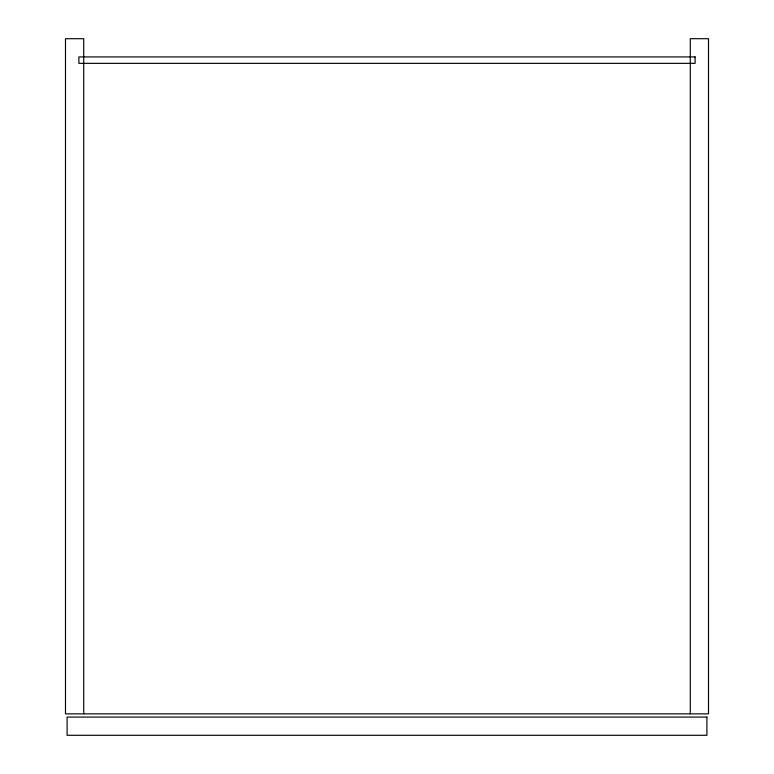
<?xml version="1.0" encoding="UTF-8"?>
<svg xmlns="http://www.w3.org/2000/svg" width="774" height="774" viewBox="0 0 774 774"><rect width="100%" height="100%" fill="white"/><g stroke="black" fill="none" stroke-linecap="round" stroke-linejoin="round"><path stroke-width="1.16" d="M690.292 713.87L690.292 38.7L708.51 38.7L708.51 713.87L65.49 713.87L65.49 38.7L83.708 38.7L83.708 713.87M695.11 56.918L78.89 56.918L78.89 63.352L695.11 63.352L695.11 56.918M706.904 717.082L67.096 717.082L67.096 735.3L706.904 735.3L706.904 717.082"/></g></svg>
